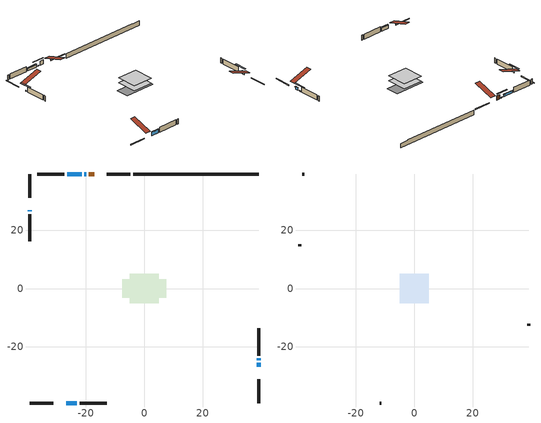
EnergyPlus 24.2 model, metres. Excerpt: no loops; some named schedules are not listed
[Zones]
conditioned space
 floor adiabatic (AdiabaticFloorConstruction): -4.97,-4.97 -4.97,4.97 4.97,4.97 4.97,-4.97 z0.7
 floor foundation (Slab1 construction): -7.57,-3.18 -7.57,3.18 7.57,3.18 7.57,-3.18 z-1.49
 wall outside (RimJoist1 construction): -4.72,39.18 -12.78,39.18 / -39.18,-39.18 -31.12,-39.18 / -39.18,39.18 -39.18,31.12 / 39.18,-39.18 39.18,-31.12 z0.7:1
 wall outside (AdiabaticWallConstruction 1): -17.19,39.18 -18.91,39.18 z0.7:2.73
 wall outside (AdiabaticWallConstruction): 39.18,-26.72 39.18,-25.49 / -21.43,39.18 -26.39,39.18 z0.7:1.83; -19.83,39.18 -20.5,39.18 / 39.18,-24.56 39.18,-23.89 z0.7:1; -39.18,26.72 -39.18,26.38 z0.7:1.01; -26.72,-39.18 -23.08,-39.18 z0.7:2.36
 wall outside (Wall1 construction): -27.32,39.18 -36.66,39.18 / -22.15,-39.18 -12.81,-39.18 / -39.18,25.45 -39.18,16.11 / 39.18,-22.96 39.18,-13.62 z0.7:3.14
 wall foundation (FoundationWall1 construction): -3.79,39.18,-1.49 -3.79,39.18,0.7 34.89,39.18,0.7 34.89,39.18,0.58 39.18,39.18,0.58 39.18,39.18,-1.49
 window (WindowConstruction): 39.18,-26.72 39.18,-25.49 z0.7:1.82
 window (WindowConstruction 4): -19.84,39.18 -20.5,39.18 z0.7:1
 window (WindowConstruction 5): -39.18,26.72 -39.18,26.38 z0.7:1
 window (WindowConstruction 1): -21.43,39.18 -26.39,39.18 z0.7:1.83
 window (WindowConstruction 2): -26.72,-39.18 -23.08,-39.18 z0.7:2.36
 window (WindowConstruction 3): 39.18,-24.56 39.18,-23.89 z0.7:1
 door (Door): -17.19,39.18 -18.91,39.18 z0.7:2.73
 ceiling adiabatic (AdiabaticFloorConstruction): 4.97,-4.97 4.97,4.97 -4.97,4.97 -4.97,-4.97 z0.7
attic - vented
 floor to conditioned space (Floor1 construction Reversed): -4.97,-4.97 -4.97,4.97 4.97,4.97 4.97,-4.97 z3.14
 wall outside (Wall2 construction): -37.59,39.18 -38.25,39.18 / -11.89,-39.18 -11.22,-39.18 / -39.18,15.19 -39.18,14.52 / 39.18,-12.7 39.18,-12.03 z0.7:3.14
 roof outside (Roof1 construction): -16.26,39.18,3.14 -16.26,29.51,6.36 -13.71,29.51,6.36 -13.71,39.18,3.14; -27.64,-39.18,3.14 -27.64,-29.51,6.36 -30.2,-29.51,6.36 -30.2,-39.18,3.14; -39.18,27.64,3.14 -29.51,27.64,6.36 -29.51,30.2,6.36 -39.18,30.2,3.14; 39.18,-27.64,3.14 29.51,-27.64,6.36 29.51,-30.2,6.36 39.18,-30.2,3.14
shading: 39.18,-25.29 39.18,-26.92 39.59,-26.92 39.59,-25.29 z2.03; -23.17,39.18 -17.17,39.18 -17.17,39.59 -23.17,39.59 z3.67; -39.18,23.71 -39.18,29.39 -39.59,29.39 -39.59,23.71 z3.67; -26.59,39.18 -21.23,39.18 -21.23,39.59 -26.59,39.59 z2.03; -22.88,-39.18 -26.92,-39.18 -26.92,-39.59 -22.88,-39.59 z2.56; 39.18,-21.22 39.18,-27.23 39.59,-27.23 39.59,-21.22 z3.67
[Building]
Building 1: Terrain=Suburbs
[Site:Location]
Toronto City Centre_ON: Latitude {deg}=43.63; Longitude {deg}=-79.39; Time Zone {hr}=-5; Elevation {m}=77; Keep Site Location Information=Yes
[Site:GroundTemperature:Shallow]
5.01852, 3.26908, 3.12898, 3.95918, 7.29196, 10.6092, 13.4851, 15.3069, 15.4617, 13.9799, 11.1774, 7.9619
[Site:WaterMainsTemperature]
Calculation Method=Schedule; Temperature Schedule=mains temperature schedule
[Material] Roughness=Rough; Thermal Absorptance=0.9
Name | Thickness {m} | Conductivity {W/m-K} | Density {kg/m3} | Specific Heat {J/kg-K} | Solar Absorptance | Visible Absorptance
asphalt or fiberglass shingles | 0.00635 | 0.162714 | 1121.4 | 1465.45 | 0.4 | 0.4
ceiling loosefill ins | 0.169333 | 0.0480833 | 16.02 | 1046.75 | 0.7 | 0.7
ceiling stud and cavity | 0.1397 | 0.826401 | 65.682 | 1177.47 | 0.7 | 0.7
concrete 4.0 in. | 0.1016 | 1.803125 | 2242.8 | 837.4 | 0.7 | 0.7
concrete 8.0 in. | 0.2032 | 1.803125 | 2242.8 | 837.4 | 0.7 | 0.7
door material | 0.04445 | 0.053851 | 512.64 | 1214.23 | 0.7 | 0.7
exterior vertical ins | 0.0313123 | 0.029427 | 32.04 | 1214.23 | 0.7 | 0.7
floor covering | 0.0127 | 0.0433444 | 54.468 | 1339.84 | 0.6 | 0.6
floor rigid ins; wall rigid ins | 0.512978 | 0.029427 | 32.04 | 1214.23 | 0.7 | 0.7
floor stud and cavity | 0.1397 | 1.75129 | 37.0049 | 1207.88 | 0.7 | 0.7
furniture material conditioned space 1 | 0.1524 | 0.115458 | 640.8 | 1214.23 | 0.6 | 0.6
gypsum board | 0.0127 | 0.160291 | 801 | 837.4 | 0.6 | 0.6
gypsum board 1 | 0.0127 | 0.160291 | 801 | 837.4 | 0.7 | 0.7
osb sheathing 0.5 in. | 0.0127 | 0.115458 | 512.64 | 1214.23 | 0.7 | 0.7
osb sheathing 0.75 in. | 0.01905 | 0.115458 | 512.64 | 1214.23 | 0.7 | 0.7
osb sheathing 2.0 in. | 0.0508 | 0.115458 | 512.64 | 1214.23 | 0.7 | 0.7
rim joist rigid ins | 0.051816 | 0.029427 | 32.04 | 1214.23 | 0.7 | 0.7
rim joist stud and cavity | 0.0508 | 0.275866 | 125.044 | 1163.47 | 0.6 | 0.6
wall stud and cavity | 0.1397 | 0.110193 | 139.0536 | 1170.24 | 0.7 | 0.7
wall stud and cavity 1 | 0.0889 | 6.9971 | 50.32683 | 1063.81 | 0.6 | 0.6
wall stud and cavity 2 | 0.0889 | 0.380278 | 52.3479 | 1209.89 | 0.7 | 0.7
wall stud and cavity 3 | 0.0889 | 0.391764 | 83.0341 | 1211.67 | 0.7 | 0.7
wood siding | 0.0254 | 0.102417 | 544.68 | 1172.36 | 0.4 | 0.4
wood siding 1 | 0.00254 | 0.102417 | 544.68 | 1172.36 | 0.4 | 0.4
wood siding 2; wood siding 3; wood siding 4 | 0.0254 | 0.102417 | 544.68 | 1172.36 | 0.7 | 0.7
[WindowMaterial:SimpleGlazingSystem]
Name | U-Factor {W/m2-K} | Solar Heat Gain Coefficient
WindowMaterial | 2.9236 | 0.66
WindowMaterial 1 | 2.92303 | 0.66
WindowMaterial 2 | 2.07361 | 0.65
WindowMaterial 3 | 3.07009 | 0.43
[Construction]
AdiabaticFloorConstruction: floor stud and cavity, floor rigid ins, osb sheathing 0.75 in., floor covering
AdiabaticWallConstruction: wood siding 3, wall rigid ins, wall stud and cavity 2, gypsum board
AdiabaticWallConstruction 1: wood siding 4, wall rigid ins, wall stud and cavity 2, gypsum board
Door: door material
Floor1 construction Reversed: gypsum board, ceiling stud and cavity, ceiling loosefill ins
FoundationWall1 construction: concrete 8.0 in., gypsum board 1
furniture construction conditioned space 1: furniture material conditioned space 1
PartitionWallConstruction: gypsum board, wall stud and cavity 3, gypsum board
RimJoist1 construction: wood siding 2, rim joist rigid ins, osb sheathing 2.0 in., rim joist stud and cavity
Roof1 construction: asphalt or fiberglass shingles
Slab1 construction: concrete 4.0 in.
Wall1 construction: wood siding, osb sheathing 0.5 in., wall stud and cavity, gypsum board
Wall2 construction: wood siding 1, wall stud and cavity 1
WindowConstruction: WindowMaterial
WindowConstruction 1: WindowMaterial 1
WindowConstruction 2: WindowMaterial 2
WindowConstruction 3; WindowConstruction 4; WindowConstruction 5: WindowMaterial 3
[Zone] Multiplier=1; Part of Total Floor Area=Yes
Name | Volume {m3}
attic - vented | 51.6881
conditioned space | 478.8
[Space]
Name | Zone | Volume {m3}
attic - vented 1 | attic - vented | 51.6881
conditioned space 1 | conditioned space | 478.8
[ZoneInfiltration:EffectiveLeakageArea]
infil attic - vented 1: Zone or Space=attic - vented 1; Schedule=Always On Discrete; Effective Air Leakage Area {cm2}=4156.21; Stack Coefficient=0.000393869; Wind Coefficient=1.3409e-05
[ZoneMixing]
whole house fan mix: Zone or Space=attic - vented; Schedule=Always On Continuous; Design Flow Rate Calculation Method=Flow/Zone; Design Flow Rate {m3/s}=0; Source Zone or Space=conditioned space
[SurfaceProperty:ExposedFoundationPerimeter]
Slab1: Exposed Perimeter Calculation Method=TotalExposedPerimeter; Total Exposed Perimeter {m}=42.978
[InternalMass] Zone or ZoneList=conditioned space; Space or SpaceList=conditioned space 1
Name | Construction | Surface Area {m2}
furniture mass conditioned space 1 | furniture construction conditioned space 1 | 77.9601
partition wall mass | PartitionWallConstruction | 194.9
[Lights]
interior lighting: Zone or ZoneList or Space or SpaceList=conditioned space 1; Schedule=interior lighting schedule; Design Level Calculation Method=LightingLevel; Lighting Level {W}=343.2; Return Air Fraction=0; Fraction Radiant=0.6; Fraction Visible=0.2; Fraction Replaceable=1
[People]
occupants: Zone or ZoneList or Space or SpaceList=conditioned space 1; Number of People Schedule=occupants schedule; Number of People Calculation Method=People; Number of People=3; Fraction Radiant=0.314171; Sensible Heat Fraction=0.56303; Activity Level Schedule=occupants activity schedule; Carbon Dioxide Generation Rate {m3/s-W}=0; Enable ASHRAE 55 Comfort Warnings=No; Mean Radiant Temperature Calculation Type=EnclosureAveraged
[ElectricEquipment] Zone or ZoneList or Space or SpaceList=conditioned space 1; Design Level Calculation Method=EquipmentLevel
Name | Schedule | Design Level {W} | Fraction Latent | Fraction Radiant | Fraction Lost
clothes dryer | clothes dryer schedule | 140.772 | 0.015 | 0.081 | 0.85
clothes washer | clothes washer schedule | 32.1985 | 0.03 | 0.162 | 0.7
cooking range | cooking range schedule | 215.147 | 0.08 | 0.432 | 0.2
dishwasher | dishwasher schedule | 66.8632 | 0.3 | 0.18 | 0.4
fridge | fridge schedule | 72.9452 | 0 | 0.6 | 0
mech vent house fan | mech vent house fan schedule | 0 | 0 | 0 | 1
mech vent house fan cfis | mech vent house fan cfis schedule | 0 | 0 | 0 | 0
misc plug loads | misc plug loads schedule | 494.7 | 0.045 | 0.513 | 0.1
whole house fan | Always On Discrete | 0 | 0 | 0 | 1
[OtherEquipment] Zone or ZoneList or Space or SpaceList=conditioned space 1; Design Level Calculation Method=EquipmentLevel
Name | Fuel Type | Schedule | Design Level {W} | Fraction Latent | Fraction Radiant | Fraction Lost
clothes dryer 1 | Electricity | clothes dryer schedule | 0 | 0.015 | 0.081 | 0.85
cooking range 1 | Electricity | cooking range schedule | 0 | 0.08 | 0.432 | 0.2
general water use latent | None | general water use schedule | 62.594 | 1 | 0 | 0
general water use sensible | None | general water use schedule | -61.6891 | 0 | 0.6 | 0
mech vent house fan latent load | None | Always On Discrete | 0 | 1 | 0 | 0
mech vent house fan sensible load | None | Always On Discrete | 0 | 0 | 0 | 0
water heater energy adjustment1 | NaturalGas | Always On Discrete | 0.01 | 0 | 0 | 1
[ZoneInfiltration:DesignFlowRate] Zone or ZoneList or Space or SpaceList=conditioned space 1; Schedule=Always On Discrete; Design Flow Rate Calculation Method=Flow/Zone; Design Flow Rate {m3/s}=0
infil flow; natural vent flow; whole house fan flow
[AvailabilityManager:Scheduled]
central ac and furnace airloop Availability Manager: Schedule=Always On Discrete
[Foundation:Kiva]
Foundation Kiva 1: Initial Indoor Air Temperature {C}=18; Wall Height Above Grade {m}=0.699973; Wall Depth Below Slab {m}=0.2032; Custom Block Material Name 1=exterior vertical ins; Custom Block Depth 1 {m}=2.189988; Custom Block X Position 1 {m}=0.2159; Custom Block Z Position 1 {m}=0
[Foundation:Kiva:Settings]
Soil Conductivity {W/m-K}=0.849921; Soil Density {kg/m3}=1842.3; Soil Specific Heat {J/kg-K}=418.7; Ground Solar Absorptivity=0.9; Ground Thermal Absorptivity=0.9; Ground Surface Roughness {m}=0.03; Far-Field Width {m}=40; Deep-Ground Boundary Condition=ZeroFlux; Deep-Ground Depth {m}=40; Minimum Cell Dimension {m}=0.2; Maximum Cell Growth Coefficient=3; Simulation Timestep=Timestep
[Exterior:Lights]
exterior lighting: Schedule=exterior lighting schedule; Design Level {W}=75.6
[EnergyManagementSystem:GlobalVariable]
central_ac_and_furnace_airloop_Fan_RTF
infil_program_Qfan
infil_program_Qinf
natural_vent_program_Qnv
natural_vent_program_Qwhf
[EnergyManagementSystem:Sensor]
Name | Output:Variable or Output:Meter Index Key | Output:Variable or Output:Meter
airflow_gain | infil flow | Infiltration Sensible Heat Gain Energy
airflow_gain_1 | natural vent flow | Infiltration Sensible Heat Gain Energy
airflow_gain_2 | whole house fan flow | Infiltration Sensible Heat Gain Energy
airflow_loss | infil flow | Infiltration Sensible Heat Loss Energy
airflow_loss_1 | natural vent flow | Infiltration Sensible Heat Loss Energy
airflow_loss_2 | whole house fan flow | Infiltration Sensible Heat Loss Energy
clg_load_cond |  | Cooling:EnergyTransfer:Zone:CONDITIONED SPACE
clg_sp_s; clg_sp_s_1 | cooling setpoint | Schedule Value
clothes_dryer_exhaust_0_sch_s | clothes dryer exhaust 0 schedule | Schedule Value
cool_season | cooling season schedule | Schedule Value
htg_load_cond |  | Heating:EnergyTransfer:Zone:CONDITIONED SPACE
htg_sp_s; htg_sp_s_1 | heating setpoint | Schedule Value
ig_ee_conv | clothes dryer | Electric Equipment Convective Heating Energy
ig_ee_conv_2 | cooking range | Electric Equipment Convective Heating Energy
ig_ee_conv_4 | fridge | Electric Equipment Convective Heating Energy
ig_ee_conv_5 | misc plug loads | Electric Equipment Convective Heating Energy
ig_ee_conv_6 | whole house fan | Electric Equipment Convective Heating Energy
ig_ee_rad | clothes dryer | Electric Equipment Radiant Heating Energy
ig_ee_rad_2 | cooking range | Electric Equipment Radiant Heating Energy
ig_ee_rad_4 | fridge | Electric Equipment Radiant Heating Energy
ig_ee_rad_5 | misc plug loads | Electric Equipment Radiant Heating Energy
ig_ee_rad_6 | whole house fan | Electric Equipment Radiant Heating Energy
ig_lgt_conv | interior lighting | Lights Convective Heating Energy
ig_lgt_rad | interior lighting | Lights Radiant Heating Energy
ig_lgt_vis | interior lighting | Lights Visible Radiation Heating Energy
ig_oe_conv | clothes dryer 1 | Other Equipment Convective Heating Energy
ig_oe_conv_1 | cooking range 1 | Other Equipment Convective Heating Energy
ig_oe_conv_2 | general water use latent | Other Equipment Convective Heating Energy
ig_oe_conv_3 | general water use sensible | Other Equipment Convective Heating Energy
ig_oe_conv_4 | water heater energy adjustment1 | Other Equipment Convective Heating Energy
ig_oe_rad | clothes dryer 1 | Other Equipment Radiant Heating Energy
ig_oe_rad_1 | cooking range 1 | Other Equipment Radiant Heating Energy
ig_oe_rad_2 | general water use latent | Other Equipment Radiant Heating Energy
ig_oe_rad_3 | general water use sensible | Other Equipment Radiant Heating Energy
ig_oe_rad_4 | water heater energy adjustment1 | Other Equipment Radiant Heating Energy
ig_ppl_conv | occupants | People Convective Heating Energy
ig_ppl_rad | occupants | People Radiant Heating Energy
im_conv | furniture mass conditioned space 1 | Surface Inside Face Convection Heat Gain Energy
im_conv_1 | partition wall mass | Surface Inside Face Convection Heat Gain Energy
im_ig | furniture mass conditioned space 1 | Surface Inside Face Internal Gains Radiation Heat Gain Energy
im_ig_1 | partition wall mass | Surface Inside Face Internal Gains Radiation Heat Gain Energy
im_lgt | furniture mass conditioned space 1 | Surface Inside Face Lights Radiation Heat Gain Energy
im_lgt_1 | partition wall mass | Surface Inside Face Lights Radiation Heat Gain Energy
im_sol | furniture mass conditioned space 1 | Surface Inside Face Solar Radiation Heat Gain Energy
im_sol_1 | partition wall mass | Surface Inside Face Solar Radiation Heat Gain Energy
im_surf | furniture mass conditioned space 1 | Surface Inside Face Net Surface Thermal Radiation Heat Gain Energy
im_surf_1 | partition wall mass | Surface Inside Face Net Surface Thermal Radiation Heat Gain Energy
mv_conv | mech vent house fan | Electric Equipment Convective Heating Energy
mv_conv_1 | mech vent house fan cfis | Electric Equipment Convective Heating Energy
mv_conv_2 | mech vent house fan latent load | Other Equipment Convective Heating Energy
mv_conv_3 | mech vent house fan sensible load | Other Equipment Convective Heating Energy
mv_rad | mech vent house fan | Electric Equipment Radiant Heating Energy
mv_rad_1 | mech vent house fan cfis | Electric Equipment Radiant Heating Energy
mv_rad_2 | mech vent house fan latent load | Other Equipment Radiant Heating Energy
mv_rad_3 | mech vent house fan sensible load | Other Equipment Radiant Heating Energy
natural_vent_s | natural vent schedule | Schedule Value
out_pb_s |  | Site Outdoor Air Barometric Pressure
out_wt_s |  | Site Outdoor Air Humidity Ratio
site_vw_s |  | Site Wind Speed
ss_back_out | Window1 | Surface Window Shortwave from Zone Back Out Window Heat Transfer Rate
ss_back_out_1 | Window10 | Surface Window Shortwave from Zone Back Out Window Heat Transfer Rate
ss_back_out_2 | Window12 | Surface Window Shortwave from Zone Back Out Window Heat Transfer Rate
ss_back_out_3 | Window2 | Surface Window Shortwave from Zone Back Out Window Heat Transfer Rate
ss_back_out_4 | Window6 | Surface Window Shortwave from Zone Back Out Window Heat Transfer Rate
ss_back_out_5 | Window8 | Surface Window Shortwave from Zone Back Out Window Heat Transfer Rate
ss_conv | Door1 | Surface Inside Face Convection Heat Gain Energy
ss_conv_1 | Window1 | Surface Inside Face Convection Heat Gain Energy
ss_conv_2 | Window10 | Surface Inside Face Convection Heat Gain Energy
ss_conv_3 | Window12 | Surface Inside Face Convection Heat Gain Energy
ss_conv_4 | Window2 | Surface Inside Face Convection Heat Gain Energy
ss_conv_5 | Window6 | Surface Inside Face Convection Heat Gain Energy
ss_conv_6 | Window8 | Surface Inside Face Convection Heat Gain Energy
ss_ig | Door1 | Surface Inside Face Internal Gains Radiation Heat Gain Energy
ss_ig_1 | Window1 | Surface Inside Face Internal Gains Radiation Heat Gain Energy
ss_ig_2 | Window10 | Surface Inside Face Internal Gains Radiation Heat Gain Energy
ss_ig_3 | Window12 | Surface Inside Face Internal Gains Radiation Heat Gain Energy
ss_ig_4 | Window2 | Surface Inside Face Internal Gains Radiation Heat Gain Energy
ss_ig_5 | Window6 | Surface Inside Face Internal Gains Radiation Heat Gain Energy
ss_ig_6 | Window8 | Surface Inside Face Internal Gains Radiation Heat Gain Energy
ss_lgt | Door1 | Surface Inside Face Lights Radiation Heat Gain Energy
ss_sol | Door1 | Surface Inside Face Solar Radiation Heat Gain Energy
ss_surf | Door1 | Surface Inside Face Net Surface Thermal Radiation Heat Gain Energy
ss_surf_1 | Window1 | Surface Inside Face Net Surface Thermal Radiation Heat Gain Energy
ss_surf_2 | Window10 | Surface Inside Face Net Surface Thermal Radiation Heat Gain Energy
ss_surf_3 | Window12 | Surface Inside Face Net Surface Thermal Radiation Heat Gain Energy
ss_surf_4 | Window2 | Surface Inside Face Net Surface Thermal Radiation Heat Gain Energy
ss_surf_5 | Window6 | Surface Inside Face Net Surface Thermal Radiation Heat Gain Energy
ss_surf_6 | Window8 | Surface Inside Face Net Surface Thermal Radiation Heat Gain Energy
ss_trans_in | Window1 | Surface Window Transmitted Solar Radiation Rate
ss_trans_in_1 | Window10 | Surface Window Transmitted Solar Radiation Rate
ss_trans_in_2 | Window12 | Surface Window Transmitted Solar Radiation Rate
ss_trans_in_3 | Window2 | Surface Window Transmitted Solar Radiation Rate
ss_trans_in_4 | Window6 | Surface Window Transmitted Solar Radiation Rate
ss_trans_in_5 | Window8 | Surface Window Transmitted Solar Radiation Rate
ss_trans_out | Window1 | Surface Inside Face Initial Transmitted Diffuse Transmitted Out Window Solar Radiation Rate
ss_trans_out_1 | Window10 | Surface Inside Face Initial Transmitted Diffuse Transmitted Out Window Solar Radiation Rate
ss_trans_out_2 | Window12 | Surface Inside Face Initial Transmitted Diffuse Transmitted Out Window Solar Radiation Rate
ss_trans_out_3 | Window2 | Surface Inside Face Initial Transmitted Diffuse Transmitted Out Window Solar Radiation Rate
ss_trans_out_4 | Window6 | Surface Inside Face Initial Transmitted Diffuse Transmitted Out Window Solar Radiation Rate
ss_trans_out_5 | Window8 | Surface Inside Face Initial Transmitted Diffuse Transmitted Out Window Solar Radiation Rate
s_conv | Floor1 | Surface Inside Face Convection Heat Gain Energy
s_conv_1 | FoundationWall1 | Surface Inside Face Convection Heat Gain Energy
s_conv_10 | Wall1:180 | Surface Inside Face Convection Heat Gain Energy
s_conv_11 | Wall1:270 | Surface Inside Face Convection Heat Gain Energy
s_conv_12 | Wall1:90 | Surface Inside Face Convection Heat Gain Energy
s_conv_2 | inferred conditioned ceiling | Surface Inside Face Convection Heat Gain Energy
s_conv_3 | inferred conditioned floor | Surface Inside Face Convection Heat Gain Energy
s_conv_4 | RimJoist1:0 | Surface Inside Face Convection Heat Gain Energy
s_conv_5 | RimJoist1:180 | Surface Inside Face Convection Heat Gain Energy
s_conv_6 | RimJoist1:270 | Surface Inside Face Convection Heat Gain Energy
s_conv_7 | RimJoist1:90 | Surface Inside Face Convection Heat Gain Energy
s_conv_8 | Slab1 | Surface Inside Face Convection Heat Gain Energy
s_conv_9 | Wall1:0 | Surface Inside Face Convection Heat Gain Energy
s_ig | Floor1 | Surface Inside Face Internal Gains Radiation Heat Gain Energy
s_ig_1 | FoundationWall1 | Surface Inside Face Internal Gains Radiation Heat Gain Energy
s_ig_10 | Wall1:180 | Surface Inside Face Internal Gains Radiation Heat Gain Energy
s_ig_11 | Wall1:270 | Surface Inside Face Internal Gains Radiation Heat Gain Energy
s_ig_12 | Wall1:90 | Surface Inside Face Internal Gains Radiation Heat Gain Energy
s_ig_2 | inferred conditioned ceiling | Surface Inside Face Internal Gains Radiation Heat Gain Energy
s_ig_3 | inferred conditioned floor | Surface Inside Face Internal Gains Radiation Heat Gain Energy
s_ig_4 | RimJoist1:0 | Surface Inside Face Internal Gains Radiation Heat Gain Energy
s_ig_5 | RimJoist1:180 | Surface Inside Face Internal Gains Radiation Heat Gain Energy
s_ig_6 | RimJoist1:270 | Surface Inside Face Internal Gains Radiation Heat Gain Energy
s_ig_7 | RimJoist1:90 | Surface Inside Face Internal Gains Radiation Heat Gain Energy
s_ig_8 | Slab1 | Surface Inside Face Internal Gains Radiation Heat Gain Energy
s_ig_9 | Wall1:0 | Surface Inside Face Internal Gains Radiation Heat Gain Energy
s_lgt | Floor1 | Surface Inside Face Lights Radiation Heat Gain Energy
s_lgt_1 | FoundationWall1 | Surface Inside Face Lights Radiation Heat Gain Energy
s_lgt_10 | Wall1:180 | Surface Inside Face Lights Radiation Heat Gain Energy
s_lgt_11 | Wall1:270 | Surface Inside Face Lights Radiation Heat Gain Energy
s_lgt_12 | Wall1:90 | Surface Inside Face Lights Radiation Heat Gain Energy
s_lgt_2 | inferred conditioned ceiling | Surface Inside Face Lights Radiation Heat Gain Energy
s_lgt_3 | inferred conditioned floor | Surface Inside Face Lights Radiation Heat Gain Energy
s_lgt_4 | RimJoist1:0 | Surface Inside Face Lights Radiation Heat Gain Energy
s_lgt_5 | RimJoist1:180 | Surface Inside Face Lights Radiation Heat Gain Energy
s_lgt_6 | RimJoist1:270 | Surface Inside Face Lights Radiation Heat Gain Energy
s_lgt_7 | RimJoist1:90 | Surface Inside Face Lights Radiation Heat Gain Energy
s_lgt_8 | Slab1 | Surface Inside Face Lights Radiation Heat Gain Energy
s_lgt_9 | Wall1:0 | Surface Inside Face Lights Radiation Heat Gain Energy
s_sol | Floor1 | Surface Inside Face Solar Radiation Heat Gain Energy
s_sol_1 | FoundationWall1 | Surface Inside Face Solar Radiation Heat Gain Energy
s_sol_10 | Wall1:180 | Surface Inside Face Solar Radiation Heat Gain Energy
s_sol_11 | Wall1:270 | Surface Inside Face Solar Radiation Heat Gain Energy
s_sol_12 | Wall1:90 | Surface Inside Face Solar Radiation Heat Gain Energy
s_sol_2 | inferred conditioned ceiling | Surface Inside Face Solar Radiation Heat Gain Energy
s_sol_3 | inferred conditioned floor | Surface Inside Face Solar Radiation Heat Gain Energy
s_sol_4 | RimJoist1:0 | Surface Inside Face Solar Radiation Heat Gain Energy
s_sol_5 | RimJoist1:180 | Surface Inside Face Solar Radiation Heat Gain Energy
s_sol_6 | RimJoist1:270 | Surface Inside Face Solar Radiation Heat Gain Energy
s_sol_7 | RimJoist1:90 | Surface Inside Face Solar Radiation Heat Gain Energy
s_sol_8 | Slab1 | Surface Inside Face Solar Radiation Heat Gain Energy
s_sol_9 | Wall1:0 | Surface Inside Face Solar Radiation Heat Gain Energy
s_surf | Floor1 | Surface Inside Face Net Surface Thermal Radiation Heat Gain Energy
s_surf_1 | FoundationWall1 | Surface Inside Face Net Surface Thermal Radiation Heat Gain Energy
s_surf_10 | Wall1:180 | Surface Inside Face Net Surface Thermal Radiation Heat Gain Energy
s_surf_11 | Wall1:270 | Surface Inside Face Net Surface Thermal Radiation Heat Gain Energy
s_surf_12 | Wall1:90 | Surface Inside Face Net Surface Thermal Radiation Heat Gain Energy
s_surf_2 | inferred conditioned ceiling | Surface Inside Face Net Surface Thermal Radiation Heat Gain Energy
s_surf_3 | inferred conditioned floor | Surface Inside Face Net Surface Thermal Radiation Heat Gain Energy
s_surf_4 | RimJoist1:0 | Surface Inside Face Net Surface Thermal Radiation Heat Gain Energy
s_surf_5 | RimJoist1:180 | Surface Inside Face Net Surface Thermal Radiation Heat Gain Energy
s_surf_6 | RimJoist1:270 | Surface Inside Face Net Surface Thermal Radiation Heat Gain Energy
s_surf_7 | RimJoist1:90 | Surface Inside Face Net Surface Thermal Radiation Heat Gain Energy
s_surf_8 | Slab1 | Surface Inside Face Net Surface Thermal Radiation Heat Gain Energy
s_surf_9 | Wall1:0 | Surface Inside Face Net Surface Thermal Radiation Heat Gain Energy
[EnergyManagementSystem:Actuator]
Name | Actuated Component Unique | Actuated Component Type | Actuated Component Control Type
fridge_schedule_act | fridge schedule | Schedule:Constant | Schedule Value
infil_flow_act | infil flow | Zone Infiltration | Air Exchange Flow Rate
mech_vent_house_fan_cfis_act | mech vent house fan cfis | ElectricEquipment | Electricity Rate
mech_vent_house_fan_latent_load_act | mech vent house fan latent load | OtherEquipment | Power Level
mech_vent_house_fan_sensible_load_act | mech vent house fan sensible load | OtherEquipment | Power Level
natural_vent_flow_act | natural vent flow | Zone Infiltration | Air Exchange Flow Rate
water_heater_ec_adj_act | water heater energy adjustment1 | OtherEquipment | Power Level
whole_house_fan_act | whole house fan | ElectricEquipment | Electricity Rate
whole_house_fan_flow_act | whole house fan flow | Zone Infiltration | Air Exchange Flow Rate
whole_house_fan_mix_act | whole house fan mix | ZoneMixing | Air Exchange Flow Rate
[EnergyManagementSystem:Program]
central_ac_and_furnace_supply_fan_disaggregate_program: Set central_ac_and_furnace_supply_fan_clg = 0; If central_ac_and_furnace_clg_coil_s > 0; Set central_ac_and_furnace_supply_fan_clg = central_ac_and_furnace_supply_fan_s; EndIf
central_ac_and_furnace_supply_fan_disaggregate_program_1: Set central_ac_and_furnace_supply_fan_primary_htg = 0; If central_ac_and_furnace_htg_coil_s > 0; Set central_ac_and_furnace_supply_fan_primary_htg = central_ac_and_furnace_supply_fan_s_1; EndIf
